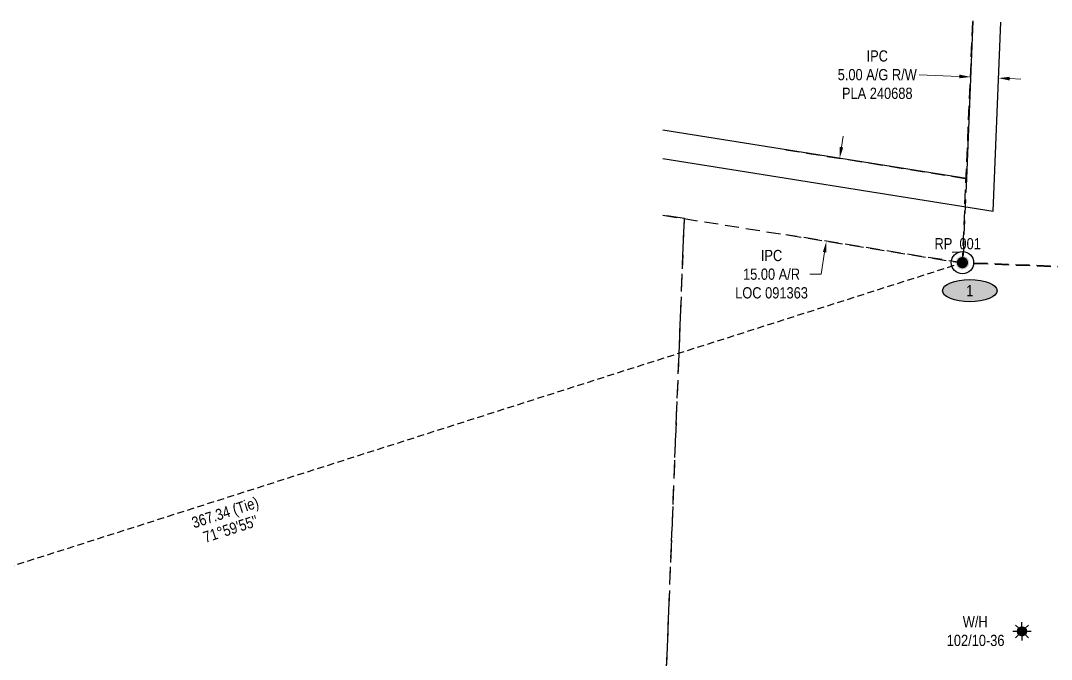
# Model space of a CAD drawing. Extents: x 394017 to 397185, y 6162863 to 6166407.
# Drawn here: x 395246 to 396167, y 6163467 to 6164037 of the extents above; entities that cross this region are included whole.
import ezdxf
from ezdxf.enums import TextEntityAlignment as Align

# ---------------------------------------------------------------- set-up
doc = ezdxf.new("R2010")
doc.units = 0
doc.header["$LTSCALE"] = 5
doc.header["$PDSIZE"] = 0.5
for name, pattern in [('foc-ACCESSROAD', [3.75, 2.5, -1.25]), ('foc-TIELINE', [1.875, 1.25, -0.625]), ('HIDDEN2', [4.7625, 3.175, -1.5875])]:
    doc.linetypes.add(name, pattern=pattern)
doc.layers.get('Defpoints').update_dxf_attribs({"color": 9})
for name, color, linetype in [('35', 37, 'Continuous'), ('C-AR', 13, 'foc-ACCESSROAD'), ('C-RW', 13, 'Continuous'), ('C-WS', 13, 'foc-ACCESSROAD'), ('C-WS-S', 8, 'Continuous'), ('L-BD', 7, 'Continuous'), ('L-MON', 1, 'Continuous'), ('L-TIE', 7, 'foc-TIELINE'), ('P-ELEVATION', 7, 'Continuous'), ('T-EXISTING TFA', 220, 'HIDDEN2')]:
    doc.layers.add(name, color=color, linetype=linetype)
for name, color, linetype, lineweight in [('C-AR-T', 13, 'Continuous', 9), ('C-RW-T', 13, 'Continuous', 9), ('C-WS-T', 13, 'Continuous', 9)]:
    doc.layers.add(name, color=color, linetype=linetype, lineweight=lineweight)
doc.styles.add('80', font='ARIALN.TTF', dxfattribs={"height": 10})
doc.styles.add('80CG', font='ARIALN.TTF', dxfattribs={"height": 10})
doc.styles.add('80L', font='ARIALN.TTF', dxfattribs={"height": 10})
doc.dimstyles.new('Compass 5 000', dxfattribs={"dimscale": 5, "dimtxt": 9, "dimasz": 2, "dimexe": 0.2, "dimexo": 0.0625, "dimgap": 0.5, "dimtad": 0, "dimtih": 1, "dimtoh": 1, "dimzin": 0, "dimdsep": 46, "dimtxsty": '80CG', "dimcen": 0.1, "dimse1": 1, "dimse2": 1, "dimclrd": 256, "dimclrt": 256, "dimaunit": 1, "dimadec": 4, "dimazin": 0, "dimtfac": 0.06, "dimtofl": 0, "dimtmove": 0, "dimatfit": 1, "dimfxl": 0.2, "dimtolj": 1, "dimtzin": 0, "dimlwd": -1, "dimarcsym": 0})

# ---------------------------------------------------------------- blocks, each defined once
blk = doc.blocks.new('fdia')
at = {"color": 255, "const_width": 1}
blk.add_lwpolyline([(-0.5, 0, 1), (0.5, 0, 1)], format="xyb", close=True, dxfattribs=at)
blk = doc.blocks.new('Fdiaa')
blk.add_blockref('fdia', (0, 0))
blk = doc.blocks.new('fdib')
at = {"color": 1, "const_width": 1.6}
blk.add_lwpolyline([(-0.4, 0, 1), (0.4, 0, 1)], format="xyb", close=True, dxfattribs=at)
at = {"color": 1}
blk.add_circle((0, 0), 0.8, dxfattribs=at)
blk = doc.blocks.new('Fdibb')
blk.add_blockref('fdib', (0, 0))
blk = doc.blocks.new('fdicc')
for name in ['Fdibb', 'Fdiaa']:
    blk.add_blockref(name, (0, 0))
blk = doc.blocks.new('FDI')
blk.add_blockref('fdicc', (0, 0))
blk = doc.blocks.new('*D452')
at = {"layer": 'C-AR-T', "transparency": 16777216}
for p, q in [((395979.04, 6163924.07), (395980.62, 6163933.94)), ((395964.09, 6163830.28), (395960.97, 6163810.68)), ((395960.97, 6163810.68), (395950.97, 6163810.68))]:
    blk.add_line(p, q, dxfattribs=at)
for points in [[(395977.4, 6163924.33), (395980.69, 6163923.81), (395977.47, 6163914.19)], [(395962.45, 6163830.54), (395965.74, 6163830.01), (395965.67, 6163840.15)]]:
    blk.add_solid(points, dxfattribs=at)
at = {"layer": 'Defpoints', "color": 0, "transparency": 16777216}
for p in [(395624.91, 6163970.39), (395613.11, 6163896.35), (395965.67, 6163840.15)]:
    blk.add_point(p, dxfattribs=at)
at = {"layer": 'C-AR-T', "transparency": 16777216, "insert": (395916.67, 6163810.68), "char_height": 10, "attachment_point": 5, "style": '80CG', "bg_fill": 3, "box_fill_scale": 1.1, "bg_fill_color": 256, "bg_fill_true_color": 13158600, "bg_fill_transparency": 0}
blk.add_mtext('\\A1;IPC\\P15.00 A/R\\PLOC 091363', dxfattribs=at)
blk = doc.blocks.new('*D465')
at = {"layer": 'C-RW-T', "transparency": 16777216}
for p, q in [((396084.38, 6163987.3), (396048.65, 6163988.84)), ((396129.41, 6163985.35), (396139.4, 6163984.92))]:
    blk.add_line(p, q, dxfattribs=at)
for points in [[(396084.45, 6163988.96), (396084.31, 6163985.63), (396094.37, 6163986.86)], [(396129.48, 6163987.01), (396129.34, 6163983.68), (396119.42, 6163985.78)]]:
    blk.add_solid(points, dxfattribs=at)
at = {"layer": 'Defpoints', "color": 0, "transparency": 16777216}
for p in [(396094.37, 6163986.86), (396093.72, 6163971.88), (396118.77, 6163970.8)]:
    blk.add_point(p, dxfattribs=at)
at = {"layer": 'C-RW-T', "transparency": 16777216, "insert": (396011.09, 6163988.84), "char_height": 10, "attachment_point": 5, "style": '80CG'}
blk.add_mtext('\\A1;IPC\\P5.00 A/G R/W\\PPLA 240688', dxfattribs=at)
blk = doc.blocks.new('we')
at = {"layer": 'P-ELEVATION'}
h = blk.add_hatch(color=111, dxfattribs=at)
h.dxf.hatch_style = 1
edge = h.paths.add_edge_path()
edge.add_ellipse((0, 0), major_axis=(-24.38, 0), ratio=0.410256, start_angle=0, end_angle=360)
at = {"layer": 'P-ELEVATION', "color": 7, "flags": 128}
blk.add_lwpolyline([(0, 0, 12.5, 0, 0), (-12.42, -6.43, 0, 0, 0)], format="xyseb", dxfattribs=at)
at = {"layer": 'P-ELEVATION', "color": 7}
blk.add_ellipse((0, 0), major_axis=(-24.38, 0), ratio=0.410256, dxfattribs=at)
at = {"layer": 'P-ELEVATION', "style": '80'}
blk.add_attdef('ELEVATION', text='', height=10, dxfattribs=at).set_placement((0, 0), align=Align.MIDDLE_CENTER)
blk = doc.blocks.new('GAS')
h = blk.add_hatch(color=255)
h.dxf.hatch_style = 1
edge = h.paths.add_edge_path()
edge.add_arc((0, 0), 0.9, 0, 360)
for p, q in [((-0.81, 0), (-1.62, 0)), ((-0.57, 0.57), (-1.14, 1.14)), ((0, 0.81), (0, 1.62)), ((0.57, 0.57), (1.14, 1.14)), ((1.62, 0), (0.81, 0)), ((-0.57, -0.57), (-1.14, -1.14)), ((0, -0.81), (0, -1.62)), ((1.14, -1.14), (0.57, -0.57))]:
    blk.add_line(p, q)
blk.add_circle((0, 0), 0.8)

msp = doc.modelspace()

# ---------------------------------------------------------------- linework, layer by layer
at = {"layer": '35', "color": 3}
msp.add_circle((396087.164, 6163821.015), 10, dxfattribs=at)
at = {"layer": 'C-AR'}
msp.add_lwpolyline([(395929.41, 6163921.853), (396090.676, 6163896.146), (396087.454, 6163820.741), (395929.41, 6163845.932)], dxfattribs=at)
at = {"layer": 'C-RW', "flags": 128}
for points in [[(396096.408, 6164036.895), (396090.676, 6163896.146), (395819.698, 6163939.344)], [(395819.698, 6163914.038), (396114.502, 6163867.042), (396121.379, 6164035.901)]]:
    msp.add_lwpolyline(points, dxfattribs=at)
at = {"layer": 'C-WS', "flags": 128}
for points in [[(397083.743, 6163781.382), (396986.574, 6163785.745), (396087.164, 6163821.015), (396096.498, 6164036.892)], [(395819.698, 6163863.42), (396087.454, 6163820.741), (396763.715, 6163794.049), (396836.34, 6163791.703), (396832.06, 6163682.428), (396808.441, 6163042.434), (396733.669, 6163045.337), (395808.001, 6163081.45), (395838.874, 6163860.363)]]:
    msp.add_lwpolyline(points, dxfattribs=at)
at = {"layer": 'L-TIE', "flags": 128}
msp.add_lwpolyline([(394341.116, 6163263.724), (396087.164, 6163821.015)], dxfattribs=at)
at = {"layer": 'T-EXISTING TFA'}
msp.add_lwpolyline([(395084.434, 6163413.58), (395084.434, 6163109.68), (395808.001, 6163081.45), (395808.002, 6163081.457), (395838.874, 6163860.363), (395819.698, 6163863.42)], dxfattribs=at)

# ---------------------------------------------------------------- block references
at = {"layer": 'C-WS-S', "xscale": 4.998199134999994, "yscale": 4.998199134999994, "zscale": 24.99104999999978}
msp.add_blockref('GAS', (396140.353, 6163491.729), dxfattribs=at)
at = {"layer": 'L-BD', "xscale": 0.999639827, "yscale": 0.999639827, "zscale": 0.999639827}
msp.add_blockref('we', (396093.711, 6163795.985), dxfattribs=at).add_auto_attribs({'ELEVATION': '1'})
at = {"layer": 'L-MON', "xscale": 4.998199134999993, "yscale": 4.998199134999993, "zscale": 24.99999999999997}
msp.add_blockref('FDI', (396087.164, 6163821.015), dxfattribs=at)

# ---------------------------------------------------------------- texts
at = {"layer": '35', "color": 3, "style": '80'}
msp.add_attdef('RP_001', (396062.228, 6163832.923), 'RP', height=10, dxfattribs=at)
at = {"layer": 'C-WS-T', "insert": (396064.366, 6163505.351), "char_height": 9.9964, "attachment_point": 1, "style": '80L'}
msp.add_mtext_dynamic_manual_height_columns('\\pi23.099;W/H \\P\\pi8.7689;102/10-36', width=67.34241, gutter_width=50, heights=[0], dxfattribs=at)
at = {"layer": 'L-BD', "style": '80L'}
for s, p in [('367.34 (Tie)', (395429.068, 6163596.788)), ("71°59'55''", (395433.472, 6163583.241))]:
    msp.add_text(s, height=9.9964, rotation=18.0109, dxfattribs=at).set_placement(p, align=Align.MIDDLE)

# ---------------------------------------------------------------- next in the draw order: dimensions: what is measured, and where the dimension line sits
at = {"layer": 'C-AR-T', "color": 3}
dim = msp.add_linear_dim(base=(395965.667, 6163840.152), p1=(395624.914, 6163970.389), p2=(395613.112, 6163896.348), angle=260.943329, text='IPC\\P15.00 A/R\\PLOC 091363', dimstyle='Compass 5 000', override={"dimtfill": 1}, dxfattribs=at)
dim.commit()
dim.dimension.update_dxf_attribs({"geometry": '*D452', "text_midpoint": (395916.668, 6163810.679), "dimtype": 161})

# ---------------------------------------------------------------- next in the draw order: dimensions: what is measured, and where the dimension line sits
at = {"layer": 'C-RW-T'}
dim = msp.add_linear_dim(base=(396094.371, 6163986.865), p1=(396118.772, 6163970.798), p2=(396093.723, 6163971.881), angle=177.524401, text='IPC\\P5.00 A/G R/W\\PPLA 240688', dimstyle='Compass 5 000', dxfattribs=at)
dim.commit()
dim.dimension.update_dxf_attribs({"geometry": '*D465', "text_midpoint": (396011.095, 6163988.841), "dimtype": 161})

doc.saveas('drawing.dxf')
